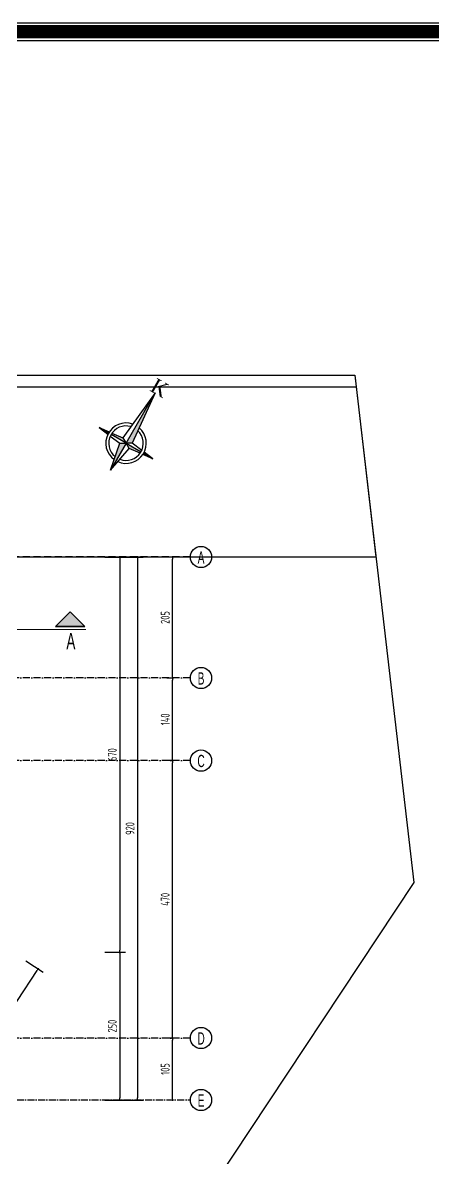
# Model space of a CAD drawing. Extents: x 41749 to 92598, y -24291 to 29432.
# Drawn here: x 51279 to 51973, y -23315 to -21391 of the extents above; entities that cross this region are included whole.
import ezdxf
from ezdxf.enums import TextEntityAlignment as Align

# ---------------------------------------------------------------- set-up
doc = ezdxf.new("R2010")
doc.units = 0
doc.header["$MEASUREMENT"] = 0
doc.header["$PDMODE"] = 3
for name, pattern in [('ACAD_ISO03W100', [30, 12, -18]), ('ACAD_ISO10W100', [18, 12, -3, 0, -3]), ('DASHED', [0.75, 0.5, -0.25])]:
    doc.linetypes.add(name, pattern=pattern)
doc.layers.get('0').update_dxf_attribs({"linetype": 'CONTINUOUS'})
doc.layers.get('Defpoints').update_dxf_attribs({"linetype": 'CONTINUOUS'})
for name, color, linetype in [('AKS', 10, 'CONTINUOUS'), ('doğrama', 1, 'CONTINUOUS'), ('İÇ ÖLÇÜ', 95, 'CONTINUOUS'), ('KOLON', 5, 'CONTINUOUS'), ('MERBAS', 231, 'CONTINUOUS'), ('MERD', 3, 'CONTINUOUS'), ('OLCU', 3, 'CONTINUOUS'), ('TEFRIS', 12, 'CONTINUOUS'), ('YAZI', 7, 'CONTINUOUS')]:
    doc.layers.add(name, color=color, linetype=linetype)
doc.layers.add('KAPI-ACILIM1', color=13, linetype='ACAD_ISO03W100', lineweight=20)
doc.styles.add('ISIM', font='times.ttf')
doc.styles.add('OLCU', font='isocpeur.ttf', dxfattribs={"width": 0.59})
doc.dimstyles.new('OLCU3', dxfattribs={"dimscale": 0.5, "dimtxt": 30, "dimasz": 7, "dimexe": 20, "dimexo": 0, "dimgap": 10, "dimtad": 1, "dimdec": 4, "dimrnd": 0.5, "dimdsep": 46, "dimtxsty": 'OLCU', "dimblk1": 'DOT', "dimblk2": 'DOT', "dimsah": 1, "dimcen": 0.09, "dimclrt": 4, "dimadec": 0, "dimazin": 0, "dimtfac": 1, "dimtdec": 4, "dimtix": 1, "dimtmove": 2, "dimatfit": 3, "dimfxl": 0, "dimtolj": 1, "dimtzin": 0, "dimarcsym": 0})

# ---------------------------------------------------------------- blocks, each defined once
blk = doc.blocks.new('A$C0A661DCC')
at = {"layer": 'doğrama'}
h = blk.add_hatch(color=256, dxfattribs=at)
h.paths.add_polyline_path([(73.3, 210.1), (73.3, 73.3), (86, 80.4)])
h.paths.add_polyline_path([(114, 73.3), (73.3, 73.3), (86, 66.2), (113.8, 69.4, 0.023599)])
h.paths.add_polyline_path([(146.5, 73.3), (120.9, 73.3, -0.015803), (120.8, 70.2)])
h.paths.add_polyline_path([(73.3, 73.3), (60.5, 66.2), (73.3, 0)])
h.paths.add_polyline_path([(60.5, 80.4), (32.7, 77.1, 0.023599), (32.5, 73.3), (73.3, 73.3)])
h.paths.add_polyline_path([(25.7, 76.3), (0, 73.3), (25.6, 73.3, -0.015803)])
for p, q in [((73.3, 210.1), (60.5, 80.4)), ((73.3, 73.3), (73.3, 210.1)), ((73.3, 73.3), (73.3, 210.1)), ((73.3, 210.1), (86, 80.4)), ((32.7, 77.1), (60.5, 80.4)), ((60.5, 80.4), (73.3, 73.3)), ((60.5, 80.4), (73.3, 73.3)), ((86, 80.4), (73.3, 73.3)), ((86, 80.4), (73.3, 73.3)), ((113.8, 77.1), (86, 80.4)), ((0, 73.3), (25.7, 76.3)), ((25.6, 73.3), (0, 73.3)), ((0, 73.3), (25.7, 70.2)), ((25.6, 73.3), (0, 73.3)), ((73.3, 73.3), (32.5, 73.3)), ((73.3, 73.3), (32.5, 73.3)), ((32.7, 69.4), (60.5, 66.2)), ((60.5, 66.2), (73.3, 73.3)), ((60.5, 66.2), (73.3, 73.3)), ((73.3, 0), (60.5, 66.2)), ((86, 66.2), (73.3, 73.3)), ((86, 66.2), (73.3, 73.3)), ((73.3, 73.3), (114, 73.3)), ((73.3, 73.3), (114, 73.3)), ((73.3, 73.3), (73.3, 0)), ((73.3, 73.3), (73.3, 0)), ((73.3, 0), (86, 66.2)), ((113.8, 69.4), (86, 66.2)), ((146.5, 73.3), (120.8, 76.3)), ((146.5, 73.3), (120.8, 70.2)), ((120.9, 73.3), (146.5, 73.3)), ((120.9, 73.3), (146.5, 73.3)), ((142.3, 73), (142.3, 73))]:
    blk.add_line(p, q, dxfattribs=at)
for radius, start, end in [(47.7, 100.6569, 264.0217), (40.7, 103.5333, 261.0308), (47.7, 275.9783, 79.3431), (40.7, 278.9692, 76.4667)]:
    blk.add_arc((73.3, 73.3), radius, start, end, dxfattribs=at)
at = {"layer": 'doğrama', "style": 'ISIM'}
blk.add_text('K', height=35, dxfattribs=at).set_placement((76.8, 208.2), align=Align.CENTER)
blk = doc.blocks.new('DOT')
at = {"color": 0, "linetype": 'ByBlock'}
blk.add_line((-0.5, 0), (-1, 0), dxfattribs=at)
at = {"color": 0, "linetype": 'ByBlock', "const_width": 0.5}
blk.add_lwpolyline([(-0.25, 0, 1), (0.25, 0, 1)], format="xyb", close=True, dxfattribs=at)
blk = doc.blocks.new('*D2320')
at = {"layer": 'Defpoints', "color": 0, "transparency": 16777216}
for p in [(51532.3, -23111), (51532.3, -23111), (51532.3, -23216)]:
    blk.add_point(p, dxfattribs=at)
at = {"layer": 'OLCU', "color": 0, "lineweight": -2, "transparency": 16777216}
for p, q in [((51532.3, -23111), (51522.3, -23111)), ((51532.3, -23212.5), (51532.3, -23114.5)), ((51532.3, -23216), (51522.3, -23216))]:
    blk.add_line(p, q, dxfattribs=at)
at = {"layer": 'OLCU', "color": 0, "lineweight": -2, "transparency": 16777216, "xscale": 3.5, "yscale": 3.5, "zscale": 3.5}
for p, rotation in [((51532.3, -23111), 90), ((51532.3, -23216), 270)]:
    blk.add_blockref('DOT', p, dxfattribs=dict(at, rotation=rotation))
at = {"layer": 'OLCU', "color": 4, "transparency": 16777216, "insert": (51519.8, -23163.5), "char_height": 15, "attachment_point": 5, "rotation": 90, "style": 'OLCU'}
blk.add_mtext('\\A1;105', dxfattribs=at)
blk = doc.blocks.new('*D2321')
at = {"layer": 'Defpoints', "color": 0, "transparency": 16777216}
for p in [(51532.3, -22641), (51532.3, -22641), (51532.3, -23111)]:
    blk.add_point(p, dxfattribs=at)
at = {"layer": 'OLCU', "color": 0, "lineweight": -2, "transparency": 16777216}
for p, q in [((51532.3, -22641), (51522.3, -22641)), ((51532.3, -23107.5), (51532.3, -22644.5)), ((51532.3, -23111), (51522.3, -23111))]:
    blk.add_line(p, q, dxfattribs=at)
at = {"layer": 'OLCU', "color": 0, "lineweight": -2, "transparency": 16777216, "xscale": 3.5, "yscale": 3.5, "zscale": 3.5}
for p, rotation in [((51532.3, -22641), 90), ((51532.3, -23111), 270)]:
    blk.add_blockref('DOT', p, dxfattribs=dict(at, rotation=rotation))
at = {"layer": 'OLCU', "color": 4, "transparency": 16777216, "insert": (51519.8, -22876), "char_height": 15, "attachment_point": 5, "rotation": 90, "style": 'OLCU'}
blk.add_mtext('\\A1;470', dxfattribs=at)
blk = doc.blocks.new('*D2322')
at = {"layer": 'Defpoints', "color": 0, "transparency": 16777216}
for p in [(51532.3, -22501), (51532.3, -22501), (51532.3, -22641)]:
    blk.add_point(p, dxfattribs=at)
at = {"layer": 'OLCU', "color": 0, "lineweight": -2, "transparency": 16777216}
for p, q in [((51532.3, -22501), (51522.3, -22501)), ((51532.3, -22637.5), (51532.3, -22504.5)), ((51532.3, -22641), (51522.3, -22641))]:
    blk.add_line(p, q, dxfattribs=at)
at = {"layer": 'OLCU', "color": 0, "lineweight": -2, "transparency": 16777216, "xscale": 3.5, "yscale": 3.5, "zscale": 3.5}
for p, rotation in [((51532.3, -22501), 90), ((51532.3, -22641), 270)]:
    blk.add_blockref('DOT', p, dxfattribs=dict(at, rotation=rotation))
at = {"layer": 'OLCU', "color": 4, "transparency": 16777216, "insert": (51519.8, -22571), "char_height": 15, "attachment_point": 5, "rotation": 90, "style": 'OLCU'}
blk.add_mtext('\\A1;140', dxfattribs=at)
blk = doc.blocks.new('*D2323')
at = {"layer": 'Defpoints', "color": 0, "transparency": 16777216}
for p in [(51532.3, -22296), (51532.3, -22296), (51532.3, -22501)]:
    blk.add_point(p, dxfattribs=at)
at = {"layer": 'OLCU', "color": 0, "lineweight": -2, "transparency": 16777216}
for p, q in [((51532.3, -22296), (51522.3, -22296)), ((51532.3, -22497.5), (51532.3, -22299.5)), ((51532.3, -22501), (51522.3, -22501))]:
    blk.add_line(p, q, dxfattribs=at)
at = {"layer": 'OLCU', "color": 0, "lineweight": -2, "transparency": 16777216, "xscale": 3.5, "yscale": 3.5, "zscale": 3.5}
for p, rotation in [((51532.3, -22296), 90), ((51532.3, -22501), 270)]:
    blk.add_blockref('DOT', p, dxfattribs=dict(at, rotation=rotation))
at = {"layer": 'OLCU', "color": 4, "transparency": 16777216, "insert": (51519.8, -22398.5), "char_height": 15, "attachment_point": 5, "rotation": 90, "style": 'OLCU'}
blk.add_mtext('\\A1;205', dxfattribs=at)
blk = doc.blocks.new('*D2390')
at = {"layer": 'Defpoints', "color": 0, "transparency": 16777216}
for p in [(51262.3, -22296), (51262.3, -22965.7), (51442.8, -22965.7)]:
    blk.add_point(p, dxfattribs=at)
at = {"layer": 'OLCU', "color": 0, "lineweight": -2, "transparency": 16777216}
for p, q in [((51417.8, -22296), (51452.8, -22296)), ((51442.8, -22299.5), (51442.8, -22962.2)), ((51417.8, -22965.7), (51452.8, -22965.7))]:
    blk.add_line(p, q, dxfattribs=at)
at = {"layer": 'OLCU', "color": 0, "lineweight": -2, "transparency": 16777216, "xscale": 3.5, "yscale": 3.5, "zscale": 3.5}
for p, rotation in [((51442.8, -22296), 90), ((51442.8, -22965.7), 270)]:
    blk.add_blockref('DOT', p, dxfattribs=dict(at, rotation=rotation))
at = {"layer": 'OLCU', "color": 4, "transparency": 16777216, "insert": (51430.3, -22630.8), "char_height": 15, "attachment_point": 5, "rotation": 90, "style": 'OLCU'}
blk.add_mtext('\\A1;670', dxfattribs=at)
blk = doc.blocks.new('*D2391')
at = {"layer": 'Defpoints', "color": 0, "transparency": 16777216}
for p in [(51262.3, -22965.7), (51073.2, -23216), (51442.8, -23216)]:
    blk.add_point(p, dxfattribs=at)
at = {"layer": 'OLCU', "color": 0, "lineweight": -2, "transparency": 16777216}
for p, q in [((51417.8, -22965.7), (51452.8, -22965.7)), ((51442.8, -22969.2), (51442.8, -23212.5)), ((51417.8, -23216), (51452.8, -23216))]:
    blk.add_line(p, q, dxfattribs=at)
at = {"layer": 'OLCU', "color": 0, "lineweight": -2, "transparency": 16777216, "xscale": 3.5, "yscale": 3.5, "zscale": 3.5}
for p, rotation in [((51442.8, -22965.7), 90), ((51442.8, -23216), 270)]:
    blk.add_blockref('DOT', p, dxfattribs=dict(at, rotation=rotation))
at = {"layer": 'OLCU', "color": 4, "transparency": 16777216, "insert": (51430.3, -23090.8), "char_height": 15, "attachment_point": 5, "rotation": 90, "style": 'OLCU'}
blk.add_mtext('\\A1;250', dxfattribs=at)
blk = doc.blocks.new('*D2392')
at = {"layer": 'Defpoints', "color": 0, "transparency": 16777216}
for p in [(51292.3, -22296), (51396.5, -23216), (51472.8, -23216)]:
    blk.add_point(p, dxfattribs=at)
at = {"layer": 'OLCU', "color": 0, "lineweight": -2, "transparency": 16777216}
for p, q in [((51447.8, -22296), (51482.8, -22296)), ((51472.8, -22299.5), (51472.8, -23212.5)), ((51447.8, -23216), (51482.8, -23216))]:
    blk.add_line(p, q, dxfattribs=at)
at = {"layer": 'OLCU', "color": 0, "lineweight": -2, "transparency": 16777216, "xscale": 3.5, "yscale": 3.5, "zscale": 3.5}
for p, rotation in [((51472.8, -22296), 90), ((51472.8, -23216), 270)]:
    blk.add_blockref('DOT', p, dxfattribs=dict(at, rotation=rotation))
at = {"layer": 'OLCU', "color": 4, "transparency": 16777216, "insert": (51460.3, -22756), "char_height": 15, "attachment_point": 5, "rotation": 90, "style": 'OLCU'}
blk.add_mtext('\\A1;920', dxfattribs=at)
blk = doc.blocks.new('*D2459')
at = {"layer": 'Defpoints', "color": 0, "transparency": 16777216}
for p in [(51262.3, -22965.7), (51096.7, -23216), (51139.2, -23244.1)]:
    blk.add_point(p, dxfattribs=at)
at = {"layer": 'İÇ ÖLÇÜ', "color": 0, "lineweight": -2, "transparency": 16777216}
for p, q in [((51284, -22980.1), (51313.2, -22999.4)), ((51302.9, -22996.8), (51141.1, -23241.2)), ((51118.4, -23230.3), (51147.5, -23249.6))]:
    blk.add_line(p, q, dxfattribs=at)
at = {"layer": 'İÇ ÖLÇÜ', "color": 0, "lineweight": -2, "transparency": 16777216, "xscale": 3.5, "yscale": 3.5, "zscale": 3.5}
for p, rotation in [((51304.9, -22993.9), 56.49556357453952), ((51139.2, -23244.1), 236.4955635745395)]:
    blk.add_blockref('DOT', p, dxfattribs=dict(at, rotation=rotation))
at = {"layer": 'İÇ ÖLÇÜ', "color": 4, "transparency": 16777216, "insert": (51211.6, -23112.1), "char_height": 15, "attachment_point": 5, "rotation": 56.4956, "style": 'OLCU'}
blk.add_mtext('\\A1;300', dxfattribs=at)

msp = doc.modelspace()

# ---------------------------------------------------------------- hatches: boundary and pattern name
at = {"layer": 'KOLON'}
msp.add_hatch(color=256, dxfattribs=at).paths.add_polyline_path([(51359.12286, -22388.87535), (51334.12286, -22413.87535), (51384.12286, -22413.87535)])

# ---------------------------------------------------------------- linework, layer by layer
at = {"layer": 'AKS', "linetype": 'ACAD_ISO10W100'}
for p, q in [((51562.31654, -22295.95522), (48825.56622, -22295.95522)), ((51562.31654, -22500.95522), (48825.02308, -22500.95522)), ((51562.31654, -22640.95522), (48825.02308, -22640.95522)), ((51562.31654, -23110.95522), (48825.02308, -23110.95522)), ((48825.02308, -23215.95522), (51562.31654, -23215.95529))]:
    msp.add_line(p, q, dxfattribs=at)
at = {"layer": 'KAPI-ACILIM1', "ltscale": 0.3}
msp.add_line((51940.21306, -22847.49199), (51940.21306, -22847.49199), dxfattribs=at)
at = {"layer": 'KOLON'}
for p, q in [((51334.12286, -22413.87535), (51359.12286, -22388.87535)), ((51384.12286, -22413.87535), (51359.12286, -22388.87535)), ((51359.12286, -22388.87535), (51384.12286, -22413.87535)), ((51334.12286, -22413.87535), (51384.12286, -22413.87535)), ((51384.12286, -22413.87535), (51334.12286, -22413.87535))]:
    msp.add_line(p, q, dxfattribs=at)
at = {"layer": 'MERBAS'}
for points in [[(45632.04216, -24290.68394), (45632.04216, -21390.68394), (70862.32763, -21390.68394), (70862.32763, -24290.68394)], [(45637.04216, -24285.68394), (45637.04216, -21395.68394), (70857.32763, -21395.68394), (70857.32763, -24285.68394)], [(45657.04216, -24265.68394), (45657.04216, -21415.68394), (70837.32763, -21415.68394), (70837.32763, -24265.68394)], [(45662.04216, -24260.68394), (45662.04216, -21420.68394), (70832.32763, -21420.68394), (70832.32763, -24260.68394)]]:
    msp.add_lwpolyline(points, close=True, dxfattribs=at)
at = {"layer": 'MERBAS', "const_width": 20}
msp.add_lwpolyline([(45647.04216, -24275.68394), (45647.04216, -21405.68394), (70847.32763, -21405.68394), (70847.32763, -24275.68394)], close=True, dxfattribs=at)
at = {"layer": 'MERBAS', "linetype": 'DASHED', "ltscale": 40, "const_width": 2}
msp.add_lwpolyline([(48982.69775, -22418.70461), (51385.61099, -22418.70461)], dxfattribs=at)
at = {"layer": 'TEFRIS'}
for p, q in [((48772.7954, -21987.67895), (51840.48156, -21987.67895)), ((51840.48156, -21987.67895), (51842.80141, -22007.67895)), ((51840.48156, -21987.67895), (51876.23917, -22295.95522)), ((48792.7954, -22007.67895), (51842.80141, -22007.67895)), ((51842.80141, -22007.67895), (51940.21306, -22847.49199)), ((51262.31654, -22295.95522), (51856.10508, -22295.95522)), ((51262.31654, -22295.95522), (51876.23917, -22295.95522)), ((51856.10508, -22295.95522), (51876.23917, -22295.95522)), ((51940.21306, -22847.49199), (51248.80351, -23891.92215))]:
    msp.add_line(p, q, dxfattribs=at)
at = {"layer": 'YAZI'}
for centre in [(51580.31654, -22295.95522), (51580.31654, -22500.95522), (51580.31654, -22640.95522), (51580.31654, -23110.95522), (51580.31654, -23215.95514)]:
    msp.add_circle(centre, 18, dxfattribs=at)

# ---------------------------------------------------------------- block references
at = {"layer": 'MERD', "color": 11, "xscale": 0.7185024000302342, "yscale": 0.7185024000302342, "zscale": 0.7185024000302342, "rotation": 330.019001807863}
msp.add_blockref('A$C0A661DCC', (51381.60127, -22122.41897), dxfattribs=at)

# ---------------------------------------------------------------- texts
at = {"layer": 'YAZI', "attachment_point": 5, "style": 'OLCU'}
for s, insert, char_height, width in [('{\\fArial|b0|i0|c162|p34;A}', (51580.49534, -22296.71423), 20.736, 360.8188416), ('{\\fArial|b0|i0|c162|p34;A}', (51360.24012, -22438.44001), 27.648, 481.0917888), ('{\\fArial|b0|i0|c162|p34;B}', (51580.49534, -22501.71423), 20.736, 360.8188416), ('{\\fArial|b0|i0|c162|p34;C}', (51580.49534, -22641.71423), 20.736, 360.8188416), ('{\\fArial|b0|i0|c162|p34;D}', (51580.49534, -23111.71423), 20.736, 360.8188416), ('{\\fArial|b0|i0|c162|p34;E}', (51580.49534, -23216.71415), 20.736, 360.8188416)]:
    msp.add_mtext(s, dxfattribs=dict(at, insert=insert, char_height=char_height, width=width))

# ---------------------------------------------------------------- dimensions: what is measured, and where the dimension line sits
at = {"layer": 'İÇ ÖLÇÜ'}
dim = msp.add_aligned_dim(p1=(51262.31654, -22965.71508), p2=(51096.65834, -23215.95522), distance=51.03093, dimstyle='OLCU3', dxfattribs=at)
dim.commit()
dim.dimension.update_dxf_attribs({"geometry": '*D2459', "text_midpoint": (51211.61619, -23112.10428)})
at = {"layer": 'OLCU'}
for base, p1, p2, picture, middle in [((51442.83466, -22965.71508), (51262.31654, -22295.95522), (51262.31654, -22965.71508), '*D2390', (51430.33466, -22630.83515)), ((51472.83466, -23215.95522), (51292.31654, -22295.95522), (51396.47494, -23215.95522), '*D2392', (51460.33466, -22755.95522)), ((51532.31654, -22295.95522), (51532.31654, -22500.95522), (51532.31654, -22295.95522), '*D2323', (51519.81654, -22398.45522)), ((51532.31654, -22500.95522), (51532.31654, -22640.95522), (51532.31654, -22500.95522), '*D2322', (51519.81654, -22570.95522)), ((51532.31654, -22640.95522), (51532.31654, -23110.95522), (51532.31654, -22640.95522), '*D2321', (51519.81654, -22875.95522)), ((51442.83466, -23215.95521), (51262.31654, -22965.71508), (51073.16619, -23215.95521), '*D2391', (51430.33466, -23090.83515)), ((51532.31654, -23110.95522), (51532.31654, -23215.95529), (51532.31654, -23110.95522), '*D2320', (51519.81654, -23163.45525))]:
    dim = msp.add_linear_dim(base=base, p1=p1, p2=p2, angle=90, dimstyle='OLCU3', dxfattribs=at)
    dim.commit()
    dim.dimension.update_dxf_attribs({"geometry": picture, "text_midpoint": middle})

doc.saveas('drawing.dxf')
